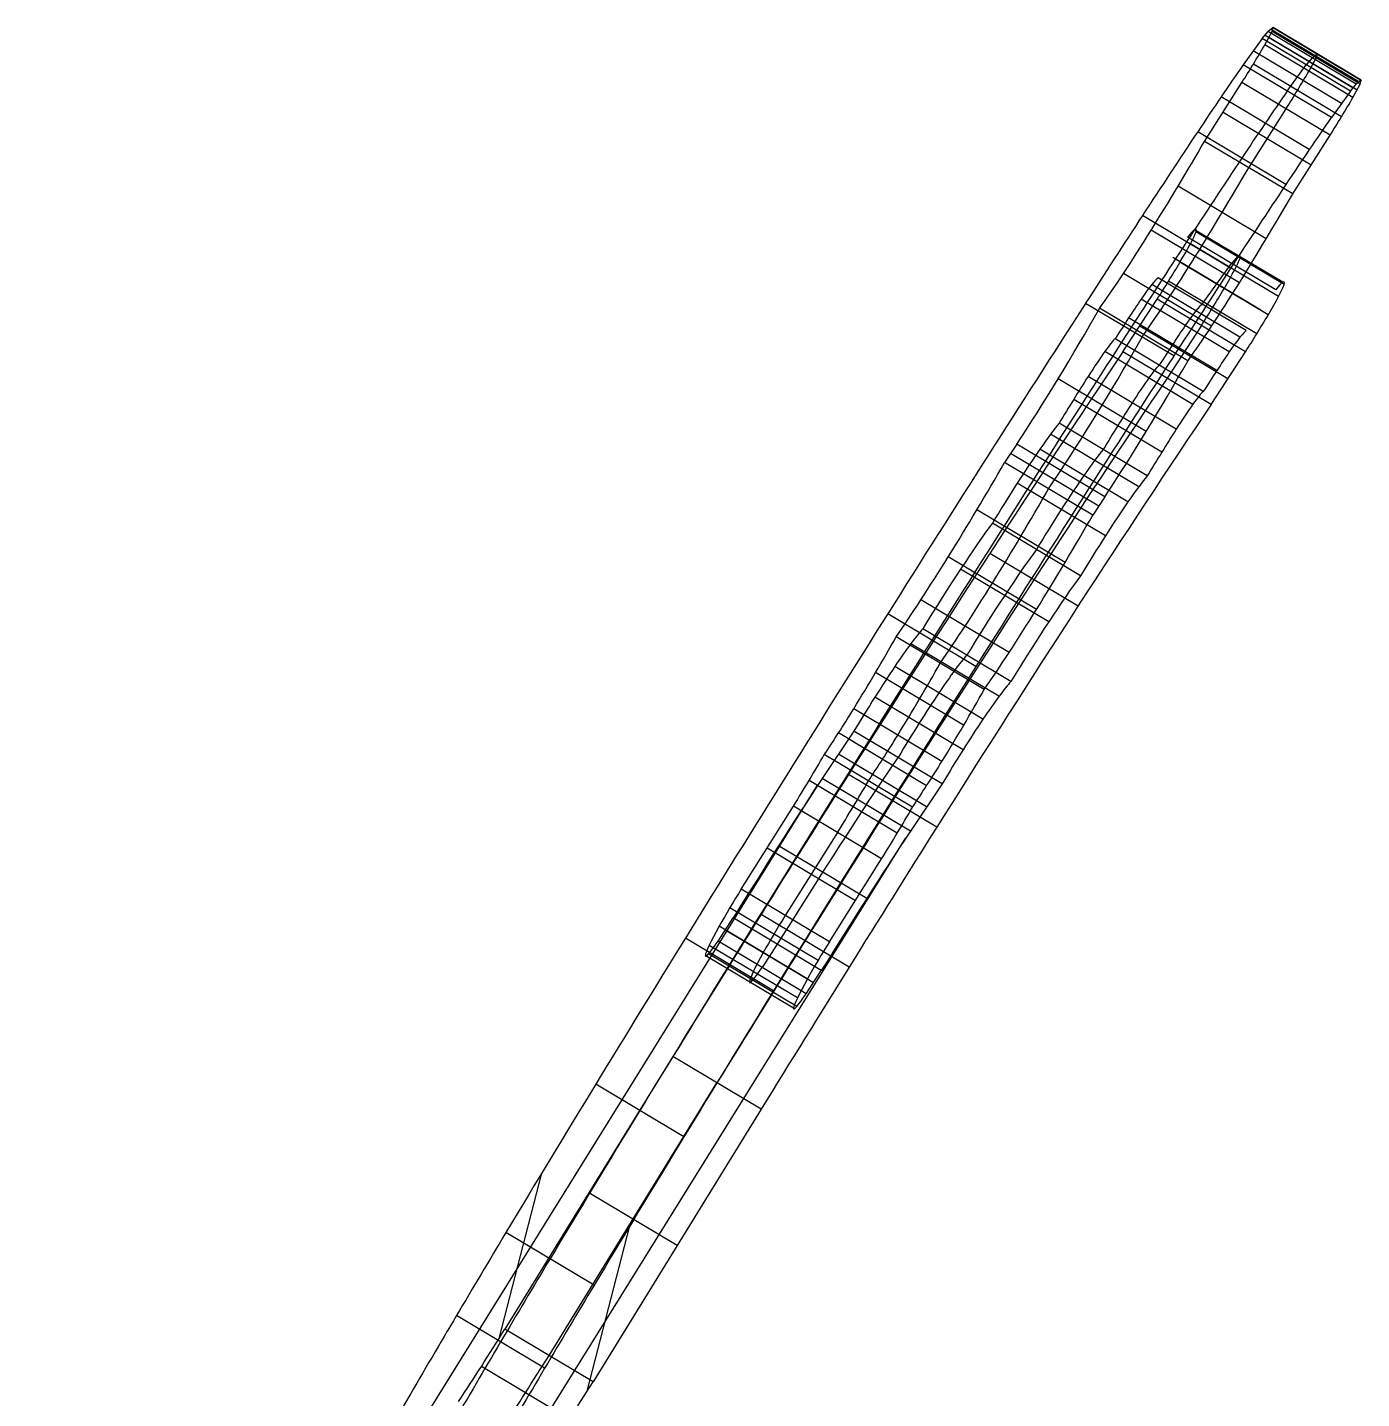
# Model space of a CAD drawing. Extents: x 14 to 133, y -39 to 144.
# Drawn here: x 23.26 to 49.17, y 117.12 to 143.75 of the extents above; entities that cross this region are included whole.
import ezdxf

# ---------------------------------------------------------------- set-up
doc = ezdxf.new("R2010")
doc.units = 0
doc.header["$MEASUREMENT"] = 0
doc.layers.add('LAYER_1', color=255, linetype='CONTINUOUS')

msp = doc.modelspace()

# ---------------------------------------------------------------- linework, layer by layer
at = {"layer": 'LAYER_1', "color": 9}
for p, q in [((47.243, 143.53, 57.409), (46.873, 143.02, 58.187)), ((47.243, 143.53, 57.409), (46.873, 143.02, 58.187)), ((47.243, 143.53, 57.409), (47.356, 143.666, 57.046)), ((47.243, 143.53, 57.409), (47.356, 143.666, 57.046)), ((48.956, 142.507, 57.555), (47.243, 143.53, 57.409)), ((48.956, 142.507, 57.555), (47.243, 143.53, 57.409)), ((47.294, 143.408, 55.956), (47.436, 143.669, 56.119)), ((47.294, 143.408, 55.956), (47.436, 143.669, 56.119)), ((47.3, 143.598, 57.228), (49.012, 142.575, 57.373)), ((47.454, 143.747, 56.462), (47.356, 143.666, 57.046)), ((47.454, 143.747, 56.462), (47.356, 143.666, 57.046)), ((49.068, 142.643, 57.191), (47.356, 143.666, 57.046)), ((49.068, 142.643, 57.191), (47.356, 143.666, 57.046)), ((49.087, 142.528, 56.153), (47.375, 143.551, 56.008)), ((49.12, 142.689, 56.9), (47.407, 143.711, 56.755)), ((47.436, 143.669, 56.119), (47.454, 143.747, 56.462)), ((47.436, 143.669, 56.119), (47.454, 143.747, 56.462)), ((49.148, 142.646, 56.264), (47.436, 143.669, 56.119)), ((49.148, 142.646, 56.264), (47.436, 143.669, 56.119)), ((49.166, 142.725, 56.607), (47.454, 143.747, 56.462)), ((49.166, 142.725, 56.607), (47.454, 143.747, 56.462)), ((49.174, 142.712, 56.429), (47.461, 143.735, 56.284)), ((48.782, 142.273, 57.962), (47.069, 143.296, 57.817)), ((49.006, 142.385, 56.102), (47.294, 143.408, 55.956)), ((49.006, 142.385, 56.102), (47.294, 143.408, 55.956)), ((48.586, 141.997, 58.332), (46.873, 143.02, 58.187)), ((48.586, 141.997, 58.332), (46.873, 143.02, 58.187)), ((48.784, 142.014, 56.11), (47.071, 143.037, 55.965)), ((47.729, 142.509, 58.26), (48.1, 143.018, 57.482)), ((48.212, 143.155, 57.119), (48.1, 143.018, 57.482)), ((48.292, 143.157, 56.191), (48.15, 142.896, 56.029)), ((48.212, 143.155, 57.119), (48.31, 143.236, 56.535)), ((48.31, 143.236, 56.535), (48.292, 143.157, 56.191)), ((49.166, 142.725, 56.607), (49.068, 142.643, 57.191)), ((49.166, 142.725, 56.607), (49.068, 142.643, 57.191)), ((49.148, 142.646, 56.264), (49.166, 142.725, 56.607)), ((49.148, 142.646, 56.264), (49.166, 142.725, 56.607)), ((46.124, 141.535, 56.559), (46.848, 142.676, 56.054)), ((46.124, 141.535, 56.559), (46.848, 142.676, 56.054)), ((48.561, 141.653, 56.199), (46.848, 142.676, 56.054)), ((48.561, 141.653, 56.199), (46.848, 142.676, 56.054)), ((48.956, 142.507, 57.555), (48.586, 141.997, 58.332)), ((48.956, 142.507, 57.555), (48.586, 141.997, 58.332)), ((48.956, 142.507, 57.555), (49.068, 142.643, 57.191)), ((48.956, 142.507, 57.555), (49.068, 142.643, 57.191)), ((49.006, 142.385, 56.102), (49.148, 142.646, 56.264)), ((49.006, 142.385, 56.102), (49.148, 142.646, 56.264)), ((48.158, 141.376, 59.002), (46.445, 142.399, 58.857)), ((48.196, 141.075, 56.429), (46.483, 142.097, 56.283)), ((47.705, 142.165, 56.126), (46.98, 141.024, 56.632)), ((47.703, 140.699, 59.596), (45.99, 141.721, 59.451)), ((47.703, 140.699, 59.596), (45.99, 141.721, 59.451)), ((47.837, 140.513, 56.705), (48.561, 141.653, 56.199)), ((47.837, 140.513, 56.705), (48.561, 141.653, 56.199)), ((47.837, 140.513, 56.705), (46.124, 141.535, 56.559)), ((47.837, 140.513, 56.705), (46.124, 141.535, 56.559)), ((47.322, 139.644, 56.649), (45.61, 140.667, 56.504)), ((46.63, 139.07, 60.781), (44.917, 140.093, 60.636)), ((46.8, 138.789, 56.785), (45.088, 139.812, 56.64)), ((46.8, 138.789, 56.785), (45.088, 139.812, 56.64)), ((47.642, 138.798, 46.908), (45.93, 139.82, 46.763)), ((47.505, 138.65, 47.495), (45.792, 139.673, 47.35)), ((47.505, 138.65, 47.495), (45.792, 139.673, 47.35)), ((47.562, 138.525, 45.931), (45.85, 139.548, 45.786)), ((47.67, 138.756, 46.29), (45.957, 139.778, 46.144)), ((47.67, 138.756, 46.29), (45.957, 139.778, 46.144)), ((47.218, 138.255, 48.089), (45.506, 139.278, 47.943)), ((47.358, 138.163, 45.786), (45.646, 139.186, 45.641)), ((47.358, 138.163, 45.786), (45.646, 139.186, 45.641)), ((46.076, 138.372, 48.609), (46.648, 139.162, 47.423)), ((46.26, 137.944, 57.209), (44.547, 138.967, 57.064)), ((46.811, 137.732, 49.209), (45.099, 138.755, 49.064)), ((46.932, 137.86, 48.682), (45.22, 138.883, 48.536)), ((46.932, 137.86, 48.682), (45.22, 138.883, 48.536)), ((47.136, 137.797, 45.828), (45.424, 138.82, 45.683)), ((44.538, 137.45, 46.473), (45.205, 138.471, 45.808)), ((44.538, 137.45, 46.473), (45.205, 138.471, 45.808)), ((46.603, 137.445, 49.637), (44.891, 138.468, 49.492)), ((46.603, 137.445, 49.637), (44.891, 138.468, 49.492)), ((46.917, 137.448, 45.953), (45.205, 138.471, 45.808)), ((46.917, 137.448, 45.953), (45.205, 138.471, 45.808)), ((45.524, 137.367, 61.823), (43.811, 138.389, 61.678)), ((45.524, 137.367, 61.823), (43.811, 138.389, 61.678)), ((45.796, 137.27, 57.927), (44.084, 138.293, 57.782)), ((45.796, 137.27, 57.927), (44.084, 138.293, 57.782)), ((46.361, 137.084, 49.949), (44.648, 138.106, 49.804)), ((46.577, 136.922, 46.254), (44.865, 137.944, 46.109)), ((46.061, 137.96, 45.88), (45.395, 136.938, 46.546)), ((46.099, 136.678, 50.18), (44.387, 137.701, 50.035)), ((46.099, 136.678, 50.18), (44.387, 137.701, 50.035)), ((45.896, 136.428, 50.817), (44.184, 137.451, 50.672)), ((46.251, 136.427, 46.618), (44.538, 137.45, 46.473)), ((46.251, 136.427, 46.618), (44.538, 137.45, 46.473)), ((46.251, 136.427, 46.618), (46.917, 137.448, 45.953)), ((46.251, 136.427, 46.618), (46.917, 137.448, 45.953)), ((44.99, 135.901, 57.786), (43.278, 136.924, 57.641)), ((45.572, 135.945, 51.231), (43.86, 136.968, 51.086)), ((45.572, 135.945, 51.231), (43.86, 136.968, 51.086)), ((45.294, 135.502, 51.39), (43.581, 136.525, 51.245)), ((44.844, 134.825, 51.929), (43.132, 135.848, 51.784)), ((45.011, 135.037, 51.451), (43.299, 136.06, 51.306)), ((45.011, 135.037, 51.451), (43.299, 136.06, 51.306)), ((42.474, 135.654, 58.175), (42.238, 135.299, 58.458)), ((42.474, 135.654, 58.175), (42.238, 135.299, 58.458)), ((44.187, 134.631, 58.32), (42.474, 135.654, 58.175)), ((44.187, 134.631, 58.32), (42.474, 135.654, 58.175)), ((44.636, 134.535, 52.346), (42.923, 135.558, 52.201)), ((44.636, 134.535, 52.346), (42.923, 135.558, 52.201)), ((43.951, 134.276, 58.603), (42.238, 135.299, 58.458)), ((43.951, 134.276, 58.603), (42.238, 135.299, 58.458)), ((42.356, 135.477, 58.317), (44.069, 134.454, 58.462)), ((43.095, 134.788, 58.531), (43.331, 135.143, 58.248)), ((44.197, 133.873, 52.854), (42.485, 134.896, 52.709)), ((44.187, 134.631, 58.32), (43.951, 134.276, 58.603)), ((44.187, 134.631, 58.32), (43.951, 134.276, 58.603)), ((43.413, 133.356, 58.468), (41.7, 134.379, 58.323)), ((43.715, 133.1, 53.096), (42.003, 134.123, 52.951)), ((43.715, 133.1, 53.096), (42.003, 134.123, 52.951)), ((42.858, 132.443, 58.582), (41.145, 133.466, 58.436)), ((42.858, 132.443, 58.582), (41.145, 133.466, 58.436)), ((43.665, 132.509, 49.525), (41.952, 133.532, 49.38)), ((43.097, 132.206, 54.083), (41.385, 133.229, 53.938)), ((42.327, 131.611, 58.976), (40.615, 132.634, 58.831)), ((41.683, 131.34, 64.667), (39.971, 132.363, 64.522)), ((42.36, 131.044, 54.594), (40.648, 132.067, 54.448)), ((42.36, 131.044, 54.594), (40.648, 132.067, 54.448)), ((41.845, 130.891, 59.591), (40.132, 131.913, 59.446)), ((41.845, 130.891, 59.591), (40.132, 131.913, 59.446)), ((42.13, 130.758, 55.287), (40.418, 131.78, 55.142)), ((41.817, 130.314, 55.854), (40.104, 131.336, 55.709)), ((41.817, 130.314, 55.854), (40.104, 131.336, 55.709)), ((41.444, 130.195, 59.421), (39.731, 131.218, 59.276)), ((41.432, 129.719, 56.204), (39.72, 130.742, 56.059)), ((41.021, 129.493, 59.458), (39.309, 130.516, 59.313)), ((41.021, 129.493, 59.458), (39.309, 130.516, 59.313)), ((39.313, 130.081, 56.203), (38.696, 129.164, 57.018)), ((39.313, 130.081, 56.203), (38.696, 129.164, 57.018)), ((40.725, 129.023, 59.645), (39.013, 130.046, 59.5)), ((41.025, 129.058, 56.348), (39.313, 130.081, 56.203)), ((41.025, 129.058, 56.348), (39.313, 130.081, 56.203)), ((40.449, 128.604, 59.948), (38.737, 129.627, 59.803)), ((40.449, 128.604, 59.948), (38.737, 129.627, 59.803)), ((40.724, 128.615, 56.778), (39.012, 129.638, 56.633)), ((39.552, 128.653, 57.091), (40.169, 129.569, 56.276)), ((40.409, 128.141, 57.163), (38.696, 129.164, 57.018)), ((40.409, 128.141, 57.163), (38.696, 129.164, 57.018)), ((40.92, 128.216, 51.65), (39.208, 129.239, 51.505)), ((40.92, 128.216, 51.65), (39.208, 129.239, 51.505)), ((23.258, 104.346, 64.271), (38.608, 129.03, 57.112)), ((40.154, 128.1, 59.882), (38.441, 129.123, 59.736)), ((41.025, 129.058, 56.348), (40.409, 128.141, 57.163)), ((41.025, 129.058, 56.348), (40.409, 128.141, 57.163)), ((37.123, 127.012, 60.42), (38.137, 128.625, 59.813)), ((37.123, 127.012, 60.42), (38.137, 128.625, 59.813)), ((39.85, 127.602, 59.958), (38.137, 128.625, 59.813)), ((39.85, 127.602, 59.958), (38.137, 128.625, 59.813)), ((38.994, 128.114, 59.885), (37.979, 126.501, 60.492)), ((24.97, 103.323, 64.417), (40.321, 128.007, 57.257)), ((39.34, 126.788, 60.237), (37.627, 127.811, 60.092)), ((39.56, 126.832, 57.942), (37.848, 127.855, 57.797)), ((38.835, 125.99, 60.565), (39.85, 127.602, 59.958)), ((38.835, 125.99, 60.565), (39.85, 127.602, 59.958)), ((38.835, 125.99, 60.565), (37.123, 127.012, 60.42)), ((38.835, 125.99, 60.565), (37.123, 127.012, 60.42)), ((38.616, 125.631, 60.625), (36.903, 126.654, 60.48)), ((39.22, 125.5, 52.57), (37.508, 126.523, 52.425)), ((36.673, 126.004, 58.624), (36.965, 126.455, 58.347)), ((36.673, 126.004, 58.624), (36.965, 126.455, 58.347)), ((38.407, 125.271, 60.544), (36.695, 126.293, 60.399)), ((38.407, 125.271, 60.544), (36.695, 126.293, 60.399)), ((38.526, 125.193, 58.602), (36.813, 126.216, 58.457)), ((38.678, 125.432, 58.493), (36.965, 126.455, 58.347)), ((38.678, 125.432, 58.493), (36.965, 126.455, 58.347)), ((37.751, 125.039, 66.661), (36.038, 126.061, 66.516)), ((37.751, 125.039, 66.661), (36.038, 126.061, 66.516)), ((38.385, 124.982, 58.769), (36.673, 126.004, 58.624)), ((38.385, 124.982, 58.769), (36.673, 126.004, 58.624)), ((37.821, 125.943, 58.42), (37.529, 125.493, 58.697)), ((38.138, 124.704, 59.728), (36.426, 125.727, 59.583)), ((38.138, 124.704, 59.728), (36.426, 125.727, 59.583)), ((38.201, 124.734, 59.202), (36.488, 125.757, 59.056)), ((38.214, 124.9, 60.217), (36.501, 125.922, 60.072)), ((38.385, 124.982, 58.769), (38.678, 125.432, 58.493)), ((38.385, 124.982, 58.769), (38.678, 125.432, 58.493)), ((35.795, 123.761, 53.167), (32.534, 118.471, 54.368)), ((35.795, 123.761, 53.167), (32.534, 118.471, 54.368)), ((37.508, 122.738, 53.313), (35.795, 123.761, 53.167)), ((37.508, 122.738, 53.313), (35.795, 123.761, 53.167)), ((33.39, 117.96, 54.44), (36.652, 123.25, 53.24)), ((36.009, 122.202, 67.224), (34.296, 123.225, 67.079)), ((37.508, 122.738, 53.313), (34.246, 117.448, 54.513)), ((37.508, 122.738, 53.313), (34.246, 117.448, 54.513)), ((32.419, 118.287, 54.432), (33.248, 121.499, 67.28)), ((35.877, 120.094, 53.917), (34.165, 121.117, 53.772)), ((34.131, 117.265, 54.577), (34.96, 120.476, 67.426)), ((34.266, 119.324, 67.501), (32.554, 120.347, 67.356)), ((34.266, 119.324, 67.501), (32.554, 120.347, 67.356)), ((33.304, 117.71, 67.472), (31.592, 118.732, 67.327)), ((34.246, 117.448, 54.513), (32.534, 118.471, 54.368)), ((34.246, 117.448, 54.513), (32.534, 118.471, 54.368)), ((33.789, 116.724, 54.811), (32.076, 117.747, 54.666))]:
    msp.add_line(p, q, dxfattribs=at)
at = {"layer": 'LAYER_1', "color": 9, "extrusion": (0.856256, -0.511431, 0.07255)}
msp.add_lwpolyline([(143.393, 49.57), (142.961, 50.099), (142.911, 50.16), (142.906, 50.166), (142.906, 50.166), (142.906, 50.166), (142.906, 50.166), (142.908, 50.164), (142.909, 50.163), (142.909, 50.163), (142.909, 50.163), (142.909, 50.163), (142.904, 50.168), (142.854, 50.23), (142.421, 50.759)], dxfattribs=at)
msp.add_lwpolyline([(143.393, 49.57), (142.961, 50.099), (142.911, 50.16), (142.906, 50.166), (142.906, 50.166), (142.906, 50.166), (142.906, 50.166), (142.908, 50.164), (142.909, 50.163), (142.909, 50.163), (142.909, 50.163), (142.909, 50.163), (142.904, 50.168), (142.854, 50.23), (142.421, 50.759)], dxfattribs=at)
msp.add_lwpolyline([(143.393, 49.57), (142.961, 50.099), (142.911, 50.16), (142.906, 50.166), (142.906, 50.166), (142.906, 50.166), (142.906, 50.166), (142.908, 50.164), (142.909, 50.163), (142.909, 50.163), (142.909, 50.163), (142.909, 50.163), (142.904, 50.168), (142.854, 50.23), (142.421, 50.759)], dxfattribs=at)
msp.add_lwpolyline([(143.393, 49.57), (142.961, 50.099), (142.911, 50.16), (142.906, 50.166), (142.906, 50.166), (142.906, 50.166), (142.906, 50.166), (142.908, 50.164), (142.909, 50.163), (142.909, 50.163), (142.909, 50.163), (142.909, 50.163), (142.904, 50.168), (142.854, 50.23), (142.421, 50.759)], dxfattribs=at)
for centre, radius, start, end in [((147.198, 60.504, -28.788), 2.312, 252.7629, 274.2553), ((147.198, 60.504, -28.788), 2.312, 252.7629, 274.2553), ((139.542, 53.03, -28.788), 10.384, 45.4935, 56.6326), ((139.542, 53.03, -28.788), 10.384, 45.4935, 56.6326), ((147.198, 60.504, -27.788), 2.312, 252.7629, 274.2554), ((139.542, 53.03, -27.788), 10.384, 45.4935, 56.6326), ((147.198, 60.504, -26.788), 2.312, 252.7629, 274.2553), ((147.198, 60.504, -26.788), 2.312, 252.7629, 274.2553), ((139.542, 53.03, -26.788), 10.384, 45.4935, 56.6326), ((139.542, 53.03, -26.788), 10.384, 45.4935, 56.6326), ((127.915, 35.48, -28.788), 31.436, 56.5258, 64.8478), ((127.915, 35.48, -28.788), 31.436, 56.5258, 64.8478), ((144.366, 64.091, -28.788), 5.347, 256.8623, 278.5608), ((144.366, 64.091, -28.788), 5.347, 256.8623, 278.5608), ((127.912, 35.475, -27.788), 31.441, 56.5265, 64.847), ((144.366, 64.091, -27.788), 5.347, 256.8623, 278.5608), ((127.915, 35.48, -26.788), 31.436, 56.5258, 64.8478), ((127.915, 35.48, -26.788), 31.436, 56.5258, 64.8478), ((144.366, 64.091, -26.788), 5.347, 256.8623, 278.5608), ((144.366, 64.091, -26.788), 5.347, 256.8623, 278.5608), ((143.968, 62.198, -28.788), 3.414, 219.4511, 256.147), ((143.968, 62.198, -28.788), 3.414, 219.4511, 256.147), ((141.866, 48.731, -28.788), 1.743, 347.7161, 28.7539), ((141.866, 48.731, -28.788), 1.743, 347.7161, 28.7539), ((142.882, 48.575, -28.788), 0.719, 271.4341, 342.6806), ((142.882, 48.575, -28.788), 0.719, 271.4341, 342.6806), ((143.968, 62.198, -27.788), 3.414, 219.4506, 256.1476), ((142.882, 48.575, -27.788), 0.719, 271.434, 342.6806), ((141.866, 48.731, -27.788), 1.743, 347.7153, 28.7547), ((142.893, 50.016, -28.788), 2.161, 247.3179, 270.1797), ((142.893, 50.016, -28.788), 2.161, 247.3179, 270.1797), ((140.94, 50.57, -28.788), 1.494, 7.2618, 50.1751), ((140.94, 50.57, -28.788), 1.494, 7.2618, 50.1751), ((143.968, 62.198, -26.788), 3.414, 219.4511, 256.147), ((143.968, 62.198, -26.788), 3.414, 219.4511, 256.147), ((142.882, 48.575, -26.788), 0.719, 271.4341, 342.6806), ((142.882, 48.575, -26.788), 0.719, 271.4341, 342.6806), ((141.866, 48.731, -26.788), 1.743, 347.7161, 28.7539), ((141.866, 48.731, -26.788), 1.743, 347.7161, 28.7539), ((139.914, 49.419, -28.788), 3.035, 49.2219, 69.453), ((139.914, 49.419, -28.788), 3.035, 49.2219, 69.453), ((142.893, 50.016, -27.788), 2.161, 247.3178, 270.1798), ((113.298, 4.212, -28.788), 65.952, 64.89907, 78.2702), ((113.298, 4.212, -28.788), 65.952, 64.89907, 78.2702), ((140.215, 63.582, -28.788), 3.724, 238, 287.4509), ((140.215, 63.582, -28.788), 3.724, 238, 287.4509), ((140.94, 50.57, -27.788), 1.494, 7.2611, 50.1758), ((139.914, 49.419, -27.788), 3.035, 49.2219, 69.4531), ((142.893, 50.016, -26.788), 2.161, 247.3179, 270.1797), ((142.893, 50.016, -26.788), 2.161, 247.3179, 270.1797), ((113.298, 4.212, -27.788), 65.951, 64.89902, 78.27026), ((140.215, 63.582, -27.788), 3.724, 238, 287.4509), ((139.539, 51.942, -28.788), 1.476, 12.4741, 68.4655), ((139.539, 51.942, -28.788), 1.476, 12.4741, 68.4655), ((140.94, 50.57, -26.788), 1.494, 7.2618, 50.1751), ((140.94, 50.57, -26.788), 1.494, 7.2618, 50.1751), ((120.307, 20.878, -28.788), 34.571, 53.5606, 71.8805), ((120.307, 20.878, -28.788), 34.571, 53.5606, 71.8805), ((139.914, 49.419, -26.788), 3.035, 49.2219, 69.453), ((139.914, 49.419, -26.788), 3.035, 49.2219, 69.453), ((113.298, 4.212, -26.788), 65.952, 64.89907, 78.2702), ((113.298, 4.212, -26.788), 65.952, 64.89907, 78.2702), ((140.215, 63.582, -26.788), 3.724, 238, 287.4509), ((140.215, 63.582, -26.788), 3.724, 238, 287.4509), ((139.539, 51.942, -27.788), 1.476, 12.4741, 68.4655), ((120.308, 20.879, -27.788), 34.57, 53.5604, 71.8807), ((138.956, 50.57, -28.788), 2.966, 67.7349, 88.9107), ((138.956, 50.57, -28.788), 2.966, 67.7349, 88.9107), ((139.539, 51.942, -26.788), 1.476, 12.4741, 68.4655), ((139.539, 51.942, -26.788), 1.476, 12.4741, 68.4655), ((120.307, 20.878, -26.788), 34.571, 53.5606, 71.8805), ((120.307, 20.878, -26.788), 34.571, 53.5606, 71.8805), ((138.956, 50.57, -27.788), 2.966, 67.7349, 88.9108), ((136.437, 52.412, -28.788), 2.81, 23.5625, 45.9947), ((136.437, 52.412, -28.788), 2.81, 23.5625, 45.9947), ((138.956, 50.57, -26.788), 2.966, 67.7349, 88.9107), ((138.956, 50.57, -26.788), 2.966, 67.7349, 88.9107), ((136.364, 52.153, -28.788), 3.05, 48.4008, 83.955), ((136.364, 52.153, -28.788), 3.05, 48.4008, 83.955), ((136.437, 52.412, -27.788), 2.81, 23.5625, 45.9947), ((136.703, 65.211, -28.788), 4.64, 257.2879, 283.8778), ((136.703, 65.211, -28.788), 4.64, 257.2879, 283.8778), ((136.364, 52.153, -27.788), 3.05, 48.4005, 83.9553), ((136.437, 52.412, -26.788), 2.81, 23.5625, 45.9947), ((136.437, 52.412, -26.788), 2.81, 23.5625, 45.9947), ((136.703, 65.211, -27.788), 4.64, 257.2876, 283.8781), ((136.364, 52.153, -26.788), 3.05, 48.4008, 83.955), ((136.364, 52.153, -26.788), 3.05, 48.4008, 83.955), ((136.703, 65.211, -26.788), 4.64, 257.2879, 283.8778), ((136.703, 65.211, -26.788), 4.64, 257.2879, 283.8778), ((133.594, 52.885, -28.788), 3.854, 36.6518, 80.5648), ((133.594, 52.885, -28.788), 3.854, 36.6518, 80.5648), ((136.841, 65.008, -28.788), 4.476, 227.7039, 254.9852), ((136.841, 65.008, -28.788), 4.476, 227.7039, 254.9852), ((133.594, 52.885, -27.788), 3.854, 36.6518, 80.5648), ((136.841, 65.008, -27.788), 4.476, 227.7036, 254.9855), ((133.594, 52.885, -26.788), 3.854, 36.6518, 80.5648), ((133.594, 52.885, -26.788), 3.854, 36.6518, 80.5648), ((136.841, 65.008, -26.788), 4.476, 227.7039, 254.9852), ((136.841, 65.008, -26.788), 4.476, 227.7039, 254.9852), ((131.57, 55.739, -28.788), 2.82, 19.6322, 51.6388), ((131.57, 55.739, -28.788), 2.82, 19.6322, 51.6388), ((132.763, 64.741, -28.788), 3.226, 260.0812, 289.3109), ((132.763, 64.741, -28.788), 3.226, 260.0812, 289.3109), ((131.57, 55.739, -27.788), 2.82, 19.6316, 51.6395), ((131.7, 55.571, -28.788), 2.878, 55.7473, 87.2953), ((131.7, 55.571, -28.788), 2.878, 55.7473, 87.2953), ((132.763, 64.741, -27.788), 3.226, 260.0809, 289.3112), ((131.57, 55.739, -26.788), 2.82, 19.6322, 51.6388), ((131.57, 55.739, -26.788), 2.82, 19.6322, 51.6388), ((131.7, 55.571, -27.788), 2.878, 55.7466, 87.2959), ((132.763, 64.741, -26.788), 3.226, 260.0812, 289.3109), ((132.763, 64.741, -26.788), 3.226, 260.0812, 289.3109), ((132.785, 64.188, -28.788), 2.687, 232.5501, 257.5804), ((132.785, 64.188, -28.788), 2.687, 232.5501, 257.5804), ((131.7, 55.571, -26.788), 2.878, 55.7473, 87.2953), ((131.7, 55.571, -26.788), 2.878, 55.7473, 87.2953), ((132.785, 64.188, -27.788), 2.687, 232.5498, 257.5808), ((130.587, 64.408, -28.788), 2.42, 255.5643, 283.4876), ((130.587, 64.408, -28.788), 2.42, 255.5643, 283.4876), ((132.785, 64.188, -26.788), 2.687, 232.5501, 257.5804), ((132.785, 64.188, -26.788), 2.687, 232.5501, 257.5804), ((112.732, -3.878, -28.788), 60.458, 72.35366, 78.6726), ((112.732, -3.878, -28.788), 60.458, 72.35366, 78.6726), ((124.482, 48.733, -28.788), 12.246, 59.3061, 75.639), ((124.482, 48.733, -28.788), 12.246, 59.3061, 75.639), ((130.587, 64.408, -27.788), 2.42, 255.5641, 283.4878), ((112.722, -3.914, -27.788), 60.495, 72.35559, 78.67067), ((124.482, 48.733, -27.788), 12.245, 59.3058, 75.6392), ((130.587, 64.408, -26.788), 2.42, 255.5643, 283.4876), ((130.587, 64.408, -26.788), 2.42, 255.5643, 283.4876), ((112.732, -3.878, -26.788), 60.458, 72.35366, 78.6726), ((112.732, -3.878, -26.788), 60.458, 72.35366, 78.6726), ((124.482, 48.733, -26.788), 12.246, 59.3061, 75.639), ((124.482, 48.733, -26.788), 12.246, 59.3061, 75.639), ((127.691, 61.46, -28.788), 1.274, 72.2897, 110.6308), ((127.691, 61.46, -28.788), 1.274, 72.2897, 110.6308), ((127.691, 61.46, -27.788), 1.274, 72.2889, 110.6316), ((127.666, 61.682, -28.788), 1.059, 113.5892, 171.7005), ((127.666, 61.682, -28.788), 1.059, 113.5892, 171.7005), ((118.444, 30.147, -28.788), 39.512, 77.9315, 87.7246), ((118.444, 30.147, -28.788), 39.512, 77.9315, 87.7246), ((127.666, 61.682, -28.788), 1.059, 171.7005, 229.8118), ((127.666, 61.682, -28.788), 1.059, 171.7005, 229.8118), ((127.691, 61.46, -26.788), 1.274, 72.2897, 110.6308), ((127.691, 61.46, -26.788), 1.274, 72.2897, 110.6308), ((127.666, 61.682, -27.788), 1.059, 113.5892, 171.7005), ((118.444, 30.145, -27.788), 39.514, 77.9317, 87.7243), ((127.666, 61.682, -27.788), 1.059, 171.7005, 229.8118), ((127.666, 61.682, -26.788), 1.059, 113.5892, 171.7005), ((127.666, 61.682, -26.788), 1.059, 113.5892, 171.7005), ((118.444, 30.147, -26.788), 39.512, 77.9315, 87.7246), ((118.444, 30.147, -26.788), 39.512, 77.9315, 87.7246), ((127.666, 61.682, -26.788), 1.059, 171.7005, 229.8118), ((127.666, 61.682, -26.788), 1.059, 171.7005, 229.8118), ((119.377, 50.334, -28.788), 19.305, 88.1112, 99.273), ((119.377, 50.334, -28.788), 19.305, 88.1112, 99.273), ((119.377, 50.334, -27.788), 19.305, 88.1112, 99.273), ((119.377, 50.334, -26.788), 19.305, 88.1112, 99.273), ((119.377, 50.334, -26.788), 19.305, 88.1112, 99.273), ((120.366, 63.62, -28.788), 7.287, 240.0091, 254.2843), ((120.366, 63.62, -28.788), 7.287, 240.0091, 254.2843), ((120.366, 63.62, -27.788), 7.287, 240.0091, 254.2844), ((120.366, 63.62, -26.788), 7.287, 240.0091, 254.2843), ((120.366, 63.62, -26.788), 7.287, 240.0091, 254.2843), ((117.832, 60.469, -28.788), 9.054, 99.958, 114.7609), ((117.832, 60.469, -28.788), 9.054, 99.958, 114.7609)]:
    msp.add_arc(centre, radius, start, end, dxfattribs=at)

doc.saveas('drawing.dxf')
